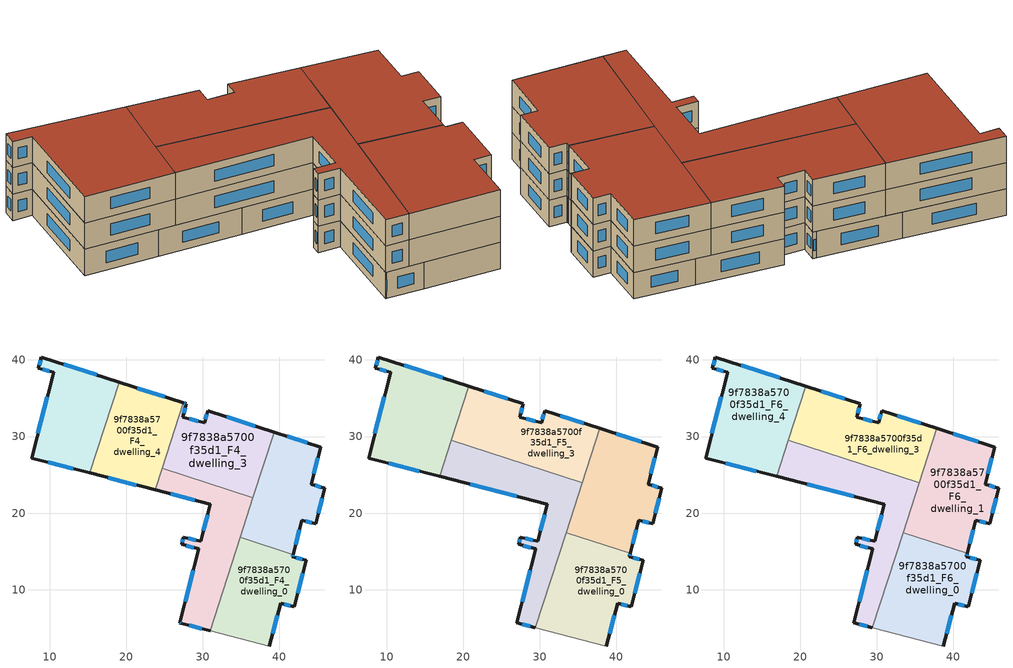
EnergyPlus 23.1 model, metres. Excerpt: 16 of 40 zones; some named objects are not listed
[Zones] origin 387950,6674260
9f7838a5700f35d1_F4_dwelling_0
 floor to 9f7838a5700f35d1_F3_dwelling_0 (EU_floor_Construction): 41.78,14.61 41.71,14.33 43.51,13.87 41.95,7.81 40.15,8.27 38.71,2.67 30.95,4.67 34.88,16.83 z12
 wall outside (EU_wall_Construction): 38.71,2.67 40.15,8.27 41.95,7.81 43.51,13.87 41.71,14.33 41.78,14.61 z12:15
 wall adiabatic (EU_wall_Construction): 30.95,4.67 38.71,2.67 z12:15
 wall to 9f7838a5700f35d1_F4_dwelling_1 (EU_wall_Construction): 41.78,14.61 34.88,16.83 z12:15
 wall to 9f7838a5700f35d1_F4_dwelling_2 (EU_wall_Construction): 34.88,16.83 30.95,4.67 z12:15
 window (EU_Window_Construction): 42.4,9.54 43.07,12.14 / 40.66,8.14 41.44,7.94 / 39.12,4.27 39.74,6.67 / 41.73,14.41 41.76,14.53 / 43,14 42.22,14.2 z12.86:14.14
9f7838a5700f35d1_F4_dwelling_1
 floor to 9f7838a5700f35d1_F3_dwelling_1 (EU_floor_Construction): 45.4,28.61 44.14,23.75 45.94,23.28 44.74,18.64 42.94,19.09 41.78,14.61 34.88,16.83 39.32,30.57 z12
 wall outside (EU_wall_Construction): 41.78,14.61 42.94,19.09 44.74,18.64 45.94,23.28 44.14,23.75 45.4,28.61 39.32,30.57 z12:15
 wall to 9f7838a5700f35d1_F4_dwelling_3 (EU_wall_Construction): 39.32,30.57 36.55,22 z12:15
 wall to 9f7838a5700f35d1_F4_dwelling_2 (EU_wall_Construction): 36.55,22 34.88,16.83 z12:15
 window (EU_Window_Construction): 43.46,18.96 44.23,18.77 / 42.11,15.89 42.61,17.81 / 43.66,29.17 41.05,30.01 / 44.5,25.14 45.04,27.22 / 45.43,23.42 44.66,23.61 / 45.09,19.96 45.6,21.95 z12.86:14.14
9f7838a5700f35d1_F4_dwelling_2
 floor to 9f7838a5700f35d1_F3_dwelling_2 (EU_floor_Construction): 36.55,22 30.95,4.67 27.14,5.65 26.99,5.69 29.48,15.34 27.23,15.92 27.48,16.88 29.73,16.32 30.99,21.19 23.78,23.04 24.68,25.83 z12
 wall outside (EU_wall_Construction): 23.78,23.04 30.99,21.19 29.73,16.32 27.48,16.88 27.23,15.92 29.48,15.34 26.99,5.69 27.14,5.65 30.95,4.67 z12:15
 wall to 9f7838a5700f35d1_F4_dwelling_3 (EU_wall_Construction): 36.55,22 24.68,25.83 z12:15
 wall to 9f7838a5700f35d1_F4_dwelling_4 (EU_wall_Construction): 24.68,25.83 23.78,23.04 z12:15
 window (EU_Window_Construction): 28.77,12.58 27.7,8.44 / 27.88,15.75 28.84,15.5 / 27.41,16.61 27.3,16.19 / 29.09,16.48 28.12,16.72 / 30.63,19.79 30.09,17.71 / 25.84,22.51 28.93,21.72 / 28.23,5.37 29.86,4.95 / 27.03,5.68 27.1,5.66 z12.86:14.14
9f7838a5700f35d1_F4_dwelling_3
 floor to 9f7838a5700f35d1_F3_dwelling_3 (EU_floor_Construction): 39.32,30.57 36.55,22 24.68,25.83 27.45,34.41 27.85,34.28 27.4,32.54 30.24,31.82 30.64,33.38 z12
 wall outside (EU_wall_Construction): 39.32,30.57 30.64,33.38 30.24,31.82 27.4,32.54 27.85,34.28 27.45,34.41 z12:15
 wall to 9f7838a5700f35d1_F4_dwelling_4 (EU_wall_Construction): 27.45,34.41 24.68,25.84 z12:15
 window (EU_Window_Construction): 27.53,33.04 27.72,33.78 / 29.43,32.03 28.21,32.34 / 30.52,32.93 30.35,32.27 / 36.84,31.37 33.12,32.57 / 27.74,34.31 27.56,34.37 z12.86:14.14
9f7838a5700f35d1_F4_dwelling_4
 floor to 9f7838a5700f35d1_F3_dwelling_4 (EU_floor_Construction): 27.45,34.41 23.78,23.04 15.24,25.25 19.08,37.11 z12
 wall outside (EU_wall_Construction): 15.24,25.25 23.78,23.04 / 27.45,34.41 19.08,37.11 z12:15
 wall to 9f7838a5700f35d1_F4_dwelling_5 (EU_wall_Construction): 19.08,37.11 15.24,25.25 z12:15
 window (EU_Window_Construction): 17.68,24.62 21.34,23.67 / 25.06,35.18 21.47,36.34 z12.86:14.14
9f7838a5700f35d1_F4_dwelling_5
 floor to 9f7838a5700f35d1_F3_dwelling_5 (EU_floor_Construction): 19.08,37.11 15.24,25.25 7.66,27.2 10.55,38.41 8.56,38.92 8.94,40.38 z12
 wall outside (EU_wall_Construction): 19.08,37.11 8.94,40.38 8.56,38.92 10.55,38.41 7.66,27.2 15.24,25.25 z12:15
 window (EU_Window_Construction): 8.83,39.97 8.67,39.34 / 16.18,38.04 11.83,39.45 / 9.83,26.64 13.08,25.8 / 9.72,35.21 8.48,30.4 / 9.13,38.77 9.98,38.55 z12.86:14.14
9f7838a5700f35d1_F5_dwelling_0
 floor to 9f7838a5700f35d1_F4_dwelling_0 (EU_floor_Construction): 41.78,14.61 41.71,14.33 43.51,13.87 41.95,7.81 40.15,8.27 38.71,2.67 30.95,4.67 34.88,16.83 z15
 floor to 9f7838a5700f35d1_F4_dwelling_2 (EU_floor_Construction): 34.93,16.97 30.95,4.67 29.42,5.06 33.43,17.46 z15
 floor to 9f7838a5700f35d1_F4_dwelling_1 (EU_floor_Construction): 40.92,15.03 41.81,14.74 41.78,14.61 34.88,16.83 34.93,16.97 z15
 wall outside (EU_wall_Construction): 38.71,2.67 40.15,8.27 41.95,7.81 43.51,13.87 41.71,14.33 41.82,14.75 z15:18
 wall adiabatic (EU_wall_Construction): 29.42,5.06 38.71,2.67 z15:18
 wall to 9f7838a5700f35d1_F5_dwelling_1 (EU_wall_Construction): 41.82,14.75 33.43,17.46 z15:18
 wall to 9f7838a5700f35d1_F5_dwelling_2 (EU_wall_Construction): 33.43,17.46 29.42,5.06 z15:18
 window (EU_Window_Construction): 42.4,9.54 43.07,12.14 / 40.66,8.14 41.44,7.94 / 39.12,4.27 39.74,6.67 / 41.74,14.45 41.79,14.63 / 43,14 42.22,14.2 z15.86:17.14
9f7838a5700f35d1_F5_dwelling_1
 floor to 9f7838a5700f35d1_F4_dwelling_1 (EU_floor_Construction): 45.4,28.61 44.14,23.75 45.94,23.28 44.74,18.64 42.94,19.09 41.82,14.75 34.93,16.97 39.32,30.57 z15
 floor to 9f7838a5700f35d1_F4_dwelling_3 (EU_floor_Construction): 39.32,30.57 36.55,22 35.05,22.49 37.82,31.06 z15
 floor to 9f7838a5700f35d1_F4_dwelling_2 (EU_floor_Construction): 36.55,22 34.93,16.97 33.43,17.46 35.05,22.49 z15
 wall outside (EU_wall_Construction): 41.82,14.75 42.94,19.09 44.74,18.64 45.94,23.28 44.14,23.75 45.4,28.61 37.82,31.06 z15:18
 wall to 9f7838a5700f35d1_F5_dwelling_3 (EU_wall_Construction): 37.82,31.06 35.53,23.97 z15:18
 wall to 9f7838a5700f35d1_F5_dwelling_2 (EU_wall_Construction): 35.53,23.97 33.43,17.46 z15:18
 window (EU_Window_Construction): 43.46,18.96 44.23,18.77 / 42.14,15.99 42.62,17.85 / 43.23,29.31 39.98,30.36 / 44.5,25.14 45.04,27.22 / 45.43,23.42 44.66,23.61 / 45.09,19.96 45.6,21.95 z15.86:17.14
9f7838a5700f35d1_F5_dwelling_2
 floor to 9f7838a5700f35d1_F4_dwelling_2 (EU_floor_Construction): 35.05,22.49 29.42,5.06 26.99,5.69 29.48,15.34 27.23,15.92 27.48,16.88 29.73,16.32 30.99,21.19 23.78,23.04 24.68,25.83 z15
 floor to 9f7838a5700f35d1_F4_dwelling_3 (EU_floor_Construction): 35.53,23.97 35.05,22.49 24.68,25.83 25.16,27.32 z15
 floor to 9f7838a5700f35d1_F4_dwelling_4 (EU_floor_Construction): 25.16,27.32 25.12,27.19 23.78,23.04 16.92,24.81 18.43,29.49 z15
 wall outside (EU_wall_Construction): 16.92,24.81 30.99,21.19 29.73,16.32 27.48,16.88 27.23,15.92 29.48,15.34 26.99,5.69 29.42,5.06 z15:18
 wall to 9f7838a5700f35d1_F5_dwelling_3 (EU_wall_Construction): 35.53,23.97 18.43,29.49 z15:18
 wall to 9f7838a5700f35d1_F5_dwelling_4 (EU_wall_Construction): 18.43,29.49 16.92,24.81 z15:18
 window (EU_Window_Construction): 27.69,5.51 28.73,5.24 / 28.77,12.58 27.7,8.44 / 27.88,15.75 28.84,15.5 / 27.41,16.61 27.3,16.19 / 29.09,16.48 28.12,16.72 / 30.63,19.79 30.09,17.71 / 20.94,23.78 26.97,22.22 z15.86:17.14
9f7838a5700f35d1_F5_dwelling_3
 floor to 9f7838a5700f35d1_F4_dwelling_3 (EU_floor_Construction): 37.82,31.06 35.53,23.97 25.16,27.32 27.45,34.4 27.85,34.28 27.4,32.54 30.24,31.82 30.64,33.38 z15
 floor to 9f7838a5700f35d1_F4_dwelling_4 (EU_floor_Construction): 27.45,34.4 25.16,27.32 18.43,29.49 20.72,36.58 z15
 wall outside (EU_wall_Construction): 37.82,31.06 30.64,33.38 30.24,31.82 27.4,32.54 27.85,34.28 20.72,36.58 z15:18
 wall to 9f7838a5700f35d1_F5_dwelling_4 (EU_wall_Construction): 20.72,36.58 18.43,29.49 z15:18
 window (EU_Window_Construction): 25.82,34.93 22.76,35.92 / 27.53,33.04 27.72,33.78 / 29.43,32.03 28.21,32.34 / 30.52,32.93 30.35,32.27 / 35.77,31.72 32.69,32.71 z15.86:17.14
9f7838a5700f35d1_F5_dwelling_4
 floor to 9f7838a5700f35d1_F4_dwelling_4 (EU_floor_Construction): 20.72,36.58 16.92,24.81 15.25,25.25 19.08,37.11 z15
 floor to 9f7838a5700f35d1_F4_dwelling_5 (EU_floor_Construction): 19.08,37.11 15.25,25.25 7.66,27.2 10.55,38.41 8.56,38.92 8.94,40.38 z15
 wall outside (EU_wall_Construction): 20.72,36.58 8.94,40.38 8.56,38.92 10.55,38.41 7.66,27.2 16.92,24.81 z15:18
 window (EU_Window_Construction): 8.83,39.97 8.67,39.34 / 17.36,37.67 12.3,39.3 / 10.3,26.52 14.28,25.5 / 9.72,35.21 8.48,30.4 / 9.13,38.77 9.98,38.55 z15.86:17.14
9f7838a5700f35d1_F6_dwelling_0
 floor to 9f7838a5700f35d1_F5_dwelling_0 (EU_floor_Construction): 41.82,14.75 41.71,14.33 43.51,13.87 41.95,7.81 40.15,8.27 38.71,2.67 29.42,5.06 33.43,17.46 z18
 wall outside (EU_wall_Construction): 38.71,2.67 40.15,8.27 41.95,7.81 43.51,13.87 41.71,14.33 41.82,14.75 z18:21
 wall adiabatic (EU_wall_Construction): 29.42,5.06 38.71,2.67 z18:21
 wall to 9f7838a5700f35d1_F6_dwelling_1 (EU_wall_Construction): 41.82,14.75 33.43,17.46 z18:21
 wall to 9f7838a5700f35d1_F6_dwelling_2 (EU_wall_Construction): 33.43,17.46 29.42,5.06 z18:21
 window (EU_Window_Construction): 42.4,9.54 43.07,12.14 / 40.66,8.14 41.44,7.94 / 39.12,4.27 39.74,6.67 / 41.74,14.45 41.79,14.63 / 43,14 42.22,14.2 z18.86:20.14
 roof outside (EU_roof_Construction): 38.71,2.67 40.15,8.27 41.95,7.81 43.51,13.87 41.71,14.33 41.82,14.75 33.43,17.46 29.42,5.06 z21
9f7838a5700f35d1_F6_dwelling_1
 floor to 9f7838a5700f35d1_F5_dwelling_1 (EU_floor_Construction): 45.4,28.61 44.14,23.75 45.94,23.28 44.74,18.64 42.94,19.09 41.82,14.75 33.43,17.46 37.82,31.06 z18
 wall outside (EU_wall_Construction): 41.82,14.75 42.94,19.09 44.74,18.64 45.94,23.28 44.14,23.75 45.4,28.61 37.82,31.06 z18:21
 wall to 9f7838a5700f35d1_F6_dwelling_3 (EU_wall_Construction): 37.82,31.06 35.53,23.97 z18:21
 wall to 9f7838a5700f35d1_F6_dwelling_2 (EU_wall_Construction): 35.53,23.97 33.43,17.46 z18:21
 window (EU_Window_Construction): 43.46,18.96 44.23,18.77 / 42.14,15.99 42.62,17.85 / 43.23,29.31 39.98,30.36 / 44.5,25.14 45.04,27.22 / 45.43,23.42 44.66,23.61 / 45.09,19.96 45.6,21.95 z18.86:20.14
 roof outside (EU_roof_Construction): 44.74,18.64 45.94,23.28 44.14,23.75 45.4,28.61 37.82,31.06 33.43,17.46 41.82,14.75 42.94,19.09 z21
9f7838a5700f35d1_F6_dwelling_2
 floor to 9f7838a5700f35d1_F5_dwelling_2 (EU_floor_Construction): 35.53,23.97 29.42,5.06 26.99,5.69 29.48,15.34 27.23,15.92 27.48,16.88 29.73,16.32 30.99,21.19 16.92,24.81 18.43,29.49 z18
 wall outside (EU_wall_Construction): 16.92,24.81 30.99,21.19 29.73,16.32 27.48,16.88 27.23,15.92 29.48,15.34 26.99,5.69 29.42,5.06 z18:21
 wall to 9f7838a5700f35d1_F6_dwelling_3 (EU_wall_Construction): 35.53,23.97 18.43,29.49 z18:21
 wall to 9f7838a5700f35d1_F6_dwelling_4 (EU_wall_Construction): 18.43,29.49 16.92,24.81 z18:21
 window (EU_Window_Construction): 27.69,5.51 28.73,5.24 / 28.77,12.58 27.7,8.44 / 27.88,15.75 28.84,15.5 / 27.41,16.61 27.3,16.19 / 29.09,16.48 28.12,16.72 / 30.63,19.79 30.09,17.71 / 20.94,23.78 26.97,22.22 z18.86:20.14
 roof outside (EU_roof_Construction): 29.42,5.06 35.53,23.97 18.43,29.49 16.92,24.81 30.99,21.19 29.73,16.32 27.48,16.88 27.23,15.92 29.48,15.34 26.99,5.69 z21
9f7838a5700f35d1_F6_dwelling_3
 floor to 9f7838a5700f35d1_F5_dwelling_3 (EU_floor_Construction): 37.82,31.06 35.53,23.97 18.43,29.49 20.72,36.58 27.85,34.28 27.4,32.54 30.24,31.82 30.64,33.38 z18
 wall outside (EU_wall_Construction): 37.82,31.06 30.64,33.38 30.24,31.82 27.4,32.54 27.85,34.28 20.72,36.58 z18:21
 wall to 9f7838a5700f35d1_F6_dwelling_4 (EU_wall_Construction): 20.72,36.58 18.43,29.49 z18:21
 window (EU_Window_Construction): 25.82,34.93 22.76,35.92 / 27.53,33.04 27.72,33.78 / 29.43,32.03 28.21,32.34 / 30.52,32.93 30.35,32.27 / 35.77,31.72 32.69,32.71 z18.86:20.14
 roof outside (EU_roof_Construction): 35.53,23.97 37.82,31.06 30.64,33.38 30.24,31.82 27.4,32.54 27.85,34.28 20.72,36.58 18.43,29.49 z21
9f7838a5700f35d1_F6_dwelling_4
 floor to 9f7838a5700f35d1_F5_dwelling_4 (EU_floor_Construction): 20.72,36.58 16.92,24.81 7.66,27.2 10.55,38.41 8.56,38.92 8.94,40.38 z18
 wall outside (EU_wall_Construction): 20.72,36.58 8.94,40.38 8.56,38.92 10.55,38.41 7.66,27.2 16.92,24.81 z18:21
 window (EU_Window_Construction): 8.83,39.97 8.67,39.34 / 17.36,37.67 12.3,39.3 / 10.3,26.52 14.28,25.5 / 9.72,35.21 8.48,30.4 / 9.13,38.77 9.98,38.55 z18.86:20.14
 roof outside (EU_roof_Construction): 16.92,24.81 20.72,36.58 8.94,40.38 8.56,38.92 10.55,38.41 7.66,27.2 z21
[Building]
EU S2 Campaign: North Axis=0; Terrain=City; Solar Distribution=FullExterior
[Site:Location]
Helsinki-Vantaa.AP: Latitude=60.317; Longitude=24.963; Time Zone=2; Elevation=54.6
[SizingPeriod:WeatherFileDays]
AnnualSizingPeriod: Begin Month=1; Begin Day of Month=1; End Month=12; End Day of Month=31; Day of Week for Start Day=Monday; Use Weather File Daylight Saving Period=No; Use Weather File Rain and Snow Indicators=No
[MATERIAL]
EU_InternalMass_Material: Roughness=MediumRough; Thickness=0.1; Conductivity=1; Density=1800; Specific Heat=900; Thermal Absorptance=0.9; Solar Absorptance=0.7; Visible Absorptance=0.7
[MATERIAL:NOMASS] Roughness=MediumRough; Thermal Absorptance=0.9; Solar Absorptance=0.7; Visible Absorptance=0.7
Name | Thermal Resistance
EU_wall_NoMass | 5.91765
EU_roof_NoMass | 11.1778
EU_floor_NoMass | 6.2875
[WINDOWMATERIAL:SIMPLEGLAZINGSYSTEM]
EU_Window_SimpleGlazing: UFactor=0.994035; Solar Heat Gain Coefficient=0.7; Visible Transmittance=0.7
[CONSTRUCTION]
EU_wall_Construction: EU_wall_NoMass
EU_roof_Construction: EU_roof_NoMass
EU_floor_Construction: EU_floor_NoMass
EU_Window_Construction: EU_Window_SimpleGlazing
EU_InternalMass_Construction: EU_InternalMass_Material
[ZONE] Type=1; Multiplier=1; Ceiling Height=autocalculate; Floor Area=autocalculate; Part of Total Floor Area=Yes
Name | Volume
9f7838a5700f35d1_F4_dwelling_0 | 322.106
9f7838a5700f35d1_F5_dwelling_0; 9f7838a5700f35d1_F6_dwelling_0 | 386.542
9f7838a5700f35d1_F4_dwelling_1 | 322.13
9f7838a5700f35d1_F5_dwelling_1; 9f7838a5700f35d1_F6_dwelling_1 | 386.532
9f7838a5700f35d1_F4_dwelling_2 | 322.129
9f7838a5700f35d1_F5_dwelling_2; 9f7838a5700f35d1_F6_dwelling_2 | 386.481
9f7838a5700f35d1_F4_dwelling_3 | 322.081
9f7838a5700f35d1_F5_dwelling_3; 9f7838a5700f35d1_F6_dwelling_3 | 386.541
9f7838a5700f35d1_F4_dwelling_4 | 322.128
9f7838a5700f35d1_F5_dwelling_4; 9f7838a5700f35d1_F6_dwelling_4 | 386.535
9f7838a5700f35d1_F4_dwelling_5 | 322.115
[INTERNALMASS] Construction=EU_InternalMass_Construction
Name | Zone or ZoneList | Surface Area
9f7838a5700f35d1_F4_dwelling_0_EU_InternalMass | 9f7838a5700f35d1_F4_dwelling_0 | 107.367
9f7838a5700f35d1_F4_dwelling_1_EU_InternalMass | 9f7838a5700f35d1_F4_dwelling_1 | 107.376
9f7838a5700f35d1_F4_dwelling_2_EU_InternalMass | 9f7838a5700f35d1_F4_dwelling_2 | 107.377
9f7838a5700f35d1_F4_dwelling_3_EU_InternalMass | 9f7838a5700f35d1_F4_dwelling_3 | 107.361
9f7838a5700f35d1_F4_dwelling_4_EU_InternalMass | 9f7838a5700f35d1_F4_dwelling_4 | 107.376
9f7838a5700f35d1_F4_dwelling_5_EU_InternalMass | 9f7838a5700f35d1_F4_dwelling_5 | 107.372
9f7838a5700f35d1_F5_dwelling_0_EU_InternalMass | 9f7838a5700f35d1_F5_dwelling_0 | 128.848
9f7838a5700f35d1_F5_dwelling_1_EU_InternalMass | 9f7838a5700f35d1_F5_dwelling_1 | 128.845
9f7838a5700f35d1_F5_dwelling_2_EU_InternalMass | 9f7838a5700f35d1_F5_dwelling_2 | 128.839
9f7838a5700f35d1_F5_dwelling_3_EU_InternalMass | 9f7838a5700f35d1_F5_dwelling_3 | 128.848
9f7838a5700f35d1_F5_dwelling_4_EU_InternalMass | 9f7838a5700f35d1_F5_dwelling_4 | 128.845
9f7838a5700f35d1_F6_dwelling_0_EU_InternalMass | 9f7838a5700f35d1_F6_dwelling_0 | 128.848
9f7838a5700f35d1_F6_dwelling_1_EU_InternalMass | 9f7838a5700f35d1_F6_dwelling_1 | 128.845
9f7838a5700f35d1_F6_dwelling_2_EU_InternalMass | 9f7838a5700f35d1_F6_dwelling_2 | 128.839
9f7838a5700f35d1_F6_dwelling_3_EU_InternalMass | 9f7838a5700f35d1_F6_dwelling_3 | 128.848
9f7838a5700f35d1_F6_dwelling_4_EU_InternalMass | 9f7838a5700f35d1_F6_dwelling_4 | 128.845
[OTHEREQUIPMENT] Fuel Type=Electricity; Design Level Calculation Method=Watts/Area; Power per Zone Floor Area=1; Fraction Latent=0; Fraction Radiant=0; Fraction Lost=0; Carbon Dioxide Generation Rate=0; EndUse Subcategory=EU_Step8_InternalGains
Name | Zone or ZoneList or Space or SpaceList | Schedule
EU_Step8_InternalGain_9f7838a5700f35d1_F4_dwelling_0_f000 | 9f7838a5700f35d1_F4_dwelling_0 | EU_Step8_GainSchedule_9f7838a5700f35d1_F4_dwelling_0_f000
EU_Step8_InternalGain_9f7838a5700f35d1_F4_dwelling_1_f000 | 9f7838a5700f35d1_F4_dwelling_1 | EU_Step8_GainSchedule_9f7838a5700f35d1_F4_dwelling_1_f000
EU_Step8_InternalGain_9f7838a5700f35d1_F4_dwelling_2_f000 | 9f7838a5700f35d1_F4_dwelling_2 | EU_Step8_GainSchedule_9f7838a5700f35d1_F4_dwelling_2_f000
EU_Step8_InternalGain_9f7838a5700f35d1_F4_dwelling_3_f000 | 9f7838a5700f35d1_F4_dwelling_3 | EU_Step8_GainSchedule_9f7838a5700f35d1_F4_dwelling_3_f000
EU_Step8_InternalGain_9f7838a5700f35d1_F4_dwelling_4_f000 | 9f7838a5700f35d1_F4_dwelling_4 | EU_Step8_GainSchedule_9f7838a5700f35d1_F4_dwelling_4_f000
EU_Step8_InternalGain_9f7838a5700f35d1_F4_dwelling_5_f000 | 9f7838a5700f35d1_F4_dwelling_5 | EU_Step8_GainSchedule_9f7838a5700f35d1_F4_dwelling_5_f000
EU_Step8_InternalGain_9f7838a5700f35d1_F5_dwelling_0_f000 | 9f7838a5700f35d1_F5_dwelling_0 | EU_Step8_GainSchedule_9f7838a5700f35d1_F5_dwelling_0_f000
EU_Step8_InternalGain_9f7838a5700f35d1_F5_dwelling_1_f000 | 9f7838a5700f35d1_F5_dwelling_1 | EU_Step8_GainSchedule_9f7838a5700f35d1_F5_dwelling_1_f000
EU_Step8_InternalGain_9f7838a5700f35d1_F5_dwelling_2_f000 | 9f7838a5700f35d1_F5_dwelling_2 | EU_Step8_GainSchedule_9f7838a5700f35d1_F5_dwelling_2_f000
EU_Step8_InternalGain_9f7838a5700f35d1_F5_dwelling_3_f000 | 9f7838a5700f35d1_F5_dwelling_3 | EU_Step8_GainSchedule_9f7838a5700f35d1_F5_dwelling_3_f000
EU_Step8_InternalGain_9f7838a5700f35d1_F5_dwelling_4_f000 | 9f7838a5700f35d1_F5_dwelling_4 | EU_Step8_GainSchedule_9f7838a5700f35d1_F5_dwelling_4_f000
EU_Step8_InternalGain_9f7838a5700f35d1_F6_dwelling_0_f000 | 9f7838a5700f35d1_F6_dwelling_0 | EU_Step8_GainSchedule_9f7838a5700f35d1_F6_dwelling_0_f000
EU_Step8_InternalGain_9f7838a5700f35d1_F6_dwelling_1_f000 | 9f7838a5700f35d1_F6_dwelling_1 | EU_Step8_GainSchedule_9f7838a5700f35d1_F6_dwelling_1_f000
EU_Step8_InternalGain_9f7838a5700f35d1_F6_dwelling_2_f000 | 9f7838a5700f35d1_F6_dwelling_2 | EU_Step8_GainSchedule_9f7838a5700f35d1_F6_dwelling_2_f000
EU_Step8_InternalGain_9f7838a5700f35d1_F6_dwelling_3_f000 | 9f7838a5700f35d1_F6_dwelling_3 | EU_Step8_GainSchedule_9f7838a5700f35d1_F6_dwelling_3_f000
EU_Step8_InternalGain_9f7838a5700f35d1_F6_dwelling_4_f000 | 9f7838a5700f35d1_F6_dwelling_4 | EU_Step8_GainSchedule_9f7838a5700f35d1_F6_dwelling_4_f000
[ZONEVENTILATION:DESIGNFLOWRATE] Schedule=EU_AlwaysOn; Design Flow Rate Calculation Method=AirChanges/Hour; Air Changes per Hour=0.596421; Ventilation Type=Natural; Fan Pressure Rise=0; Fan Total Efficiency=1; Constant Term Coefficient=1; Temperature Term Coefficient=0; Velocity Term Coefficient=0; Velocity Squared Term Coefficient=0; Minimum Indoor Temperature=-100; Maximum Indoor Temperature=100; Delta Temperature=-100; Minimum Outdoor Temperature=-100; Maximum Outdoor Temperature=100; Maximum Wind Speed=40
Name | Zone or ZoneList or Space or SpaceList
EU_ConstantAir_9f7838a5700f35d1_F4_dwelling_0 | 9f7838a5700f35d1_F4_dwelling_0
EU_ConstantAir_9f7838a5700f35d1_F4_dwelling_1 | 9f7838a5700f35d1_F4_dwelling_1
EU_ConstantAir_9f7838a5700f35d1_F4_dwelling_2 | 9f7838a5700f35d1_F4_dwelling_2
EU_ConstantAir_9f7838a5700f35d1_F4_dwelling_3 | 9f7838a5700f35d1_F4_dwelling_3
EU_ConstantAir_9f7838a5700f35d1_F4_dwelling_4 | 9f7838a5700f35d1_F4_dwelling_4
EU_ConstantAir_9f7838a5700f35d1_F4_dwelling_5 | 9f7838a5700f35d1_F4_dwelling_5
EU_ConstantAir_9f7838a5700f35d1_F5_dwelling_0 | 9f7838a5700f35d1_F5_dwelling_0
EU_ConstantAir_9f7838a5700f35d1_F5_dwelling_1 | 9f7838a5700f35d1_F5_dwelling_1
EU_ConstantAir_9f7838a5700f35d1_F5_dwelling_2 | 9f7838a5700f35d1_F5_dwelling_2
EU_ConstantAir_9f7838a5700f35d1_F5_dwelling_3 | 9f7838a5700f35d1_F5_dwelling_3
EU_ConstantAir_9f7838a5700f35d1_F5_dwelling_4 | 9f7838a5700f35d1_F5_dwelling_4
EU_ConstantAir_9f7838a5700f35d1_F6_dwelling_0 | 9f7838a5700f35d1_F6_dwelling_0
EU_ConstantAir_9f7838a5700f35d1_F6_dwelling_1 | 9f7838a5700f35d1_F6_dwelling_1
EU_ConstantAir_9f7838a5700f35d1_F6_dwelling_2 | 9f7838a5700f35d1_F6_dwelling_2
EU_ConstantAir_9f7838a5700f35d1_F6_dwelling_3 | 9f7838a5700f35d1_F6_dwelling_3
EU_ConstantAir_9f7838a5700f35d1_F6_dwelling_4 | 9f7838a5700f35d1_F6_dwelling_4
[HVACTEMPLATE:ZONE:IDEALLOADSAIRSYSTEM] System Availability Schedule=EU_AlwaysOn; Maximum Heating Supply Air Temperature=50; Minimum Cooling Supply Air Temperature=13; Maximum Heating Supply Air Humidity Ratio=0.0156; Minimum Cooling Supply Air Humidity Ratio=0.0077; Heating Limit=NoLimit; Cooling Limit=NoLimit; Heating Availability Schedule=EU_AlwaysOn; Cooling Availability Schedule=EU_CoolingOff; Dehumidification Control Type=ConstantSensibleHeatRatio; Cooling Sensible Heat Ratio=0.7; Dehumidification Setpoint=60; Humidification Control Type=None; Humidification Setpoint=30; Outdoor Air Method=None; Outdoor Air Flow Rate per Person=0.00944; Outdoor Air Flow Rate per Zone Floor Area=0; Outdoor Air Flow Rate per Zone=0; Demand Controlled Ventilation Type=None; Outdoor Air Economizer Type=NoEconomizer; Heat Recovery Type=None; Sensible Heat Recovery Effectiveness=0.7; Latent Heat Recovery Effectiveness=0.65
Name | Template Thermostat
9f7838a5700f35d1_F4_dwelling_0 | EU_HeatOnly_9f7838a5700f35d1_F4_dwelling_0
9f7838a5700f35d1_F4_dwelling_1 | EU_HeatOnly_9f7838a5700f35d1_F4_dwelling_1
9f7838a5700f35d1_F4_dwelling_2 | EU_HeatOnly_9f7838a5700f35d1_F4_dwelling_2
9f7838a5700f35d1_F4_dwelling_3 | EU_HeatOnly_9f7838a5700f35d1_F4_dwelling_3
9f7838a5700f35d1_F4_dwelling_4 | EU_HeatOnly_9f7838a5700f35d1_F4_dwelling_4
9f7838a5700f35d1_F4_dwelling_5 | EU_HeatOnly_9f7838a5700f35d1_F4_dwelling_5
9f7838a5700f35d1_F5_dwelling_0 | EU_HeatOnly_9f7838a5700f35d1_F5_dwelling_0
9f7838a5700f35d1_F5_dwelling_1 | EU_HeatOnly_9f7838a5700f35d1_F5_dwelling_1
9f7838a5700f35d1_F5_dwelling_2 | EU_HeatOnly_9f7838a5700f35d1_F5_dwelling_2
9f7838a5700f35d1_F5_dwelling_3 | EU_HeatOnly_9f7838a5700f35d1_F5_dwelling_3
9f7838a5700f35d1_F5_dwelling_4 | EU_HeatOnly_9f7838a5700f35d1_F5_dwelling_4
9f7838a5700f35d1_F6_dwelling_0 | EU_HeatOnly_9f7838a5700f35d1_F6_dwelling_0
9f7838a5700f35d1_F6_dwelling_1 | EU_HeatOnly_9f7838a5700f35d1_F6_dwelling_1
9f7838a5700f35d1_F6_dwelling_2 | EU_HeatOnly_9f7838a5700f35d1_F6_dwelling_2
9f7838a5700f35d1_F6_dwelling_3 | EU_HeatOnly_9f7838a5700f35d1_F6_dwelling_3
9f7838a5700f35d1_F6_dwelling_4 | EU_HeatOnly_9f7838a5700f35d1_F6_dwelling_4
[SIZING:ZONE] Zone Cooling Design Supply Air Temperature Input Method=SupplyAirTemperature; Zone Cooling Design Supply Air Temperature=13; Zone Heating Design Supply Air Temperature Input Method=SupplyAirTemperature; Zone Heating Design Supply Air Temperature=50; Zone Cooling Design Supply Air Humidity Ratio=0.008; Zone Heating Design Supply Air Humidity Ratio=0.008; Cooling Design Air Flow Method=DesignDay; Cooling Design Air Flow Rate=0; Cooling Minimum Air Flow per Zone Floor Area=0.000762; Cooling Minimum Air Flow=0; Cooling Minimum Air Flow Fraction=0.2; Heating Design Air Flow Method=DesignDay; Heating Design Air Flow Rate=0; Heating Maximum Air Flow per Zone Floor Area=0.002032; Heating Maximum Air Flow=0.141576; Heating Maximum Air Flow Fraction=0.3; Account for Dedicated Outdoor Air System=No; Dedicated Outdoor Air System Control Strategy=NeutralSupplyAir; Dedicated Outdoor Air Low Setpoint Temperature for Design=autosize; Dedicated Outdoor Air High Setpoint Temperature for Design=autosize; Zone Load Sizing Method=Sensible Load Only No Latent Load; Zone Latent Cooling Design Supply Air Humidity Ratio Input Method=HumidityRatioDifference; Zone Cooling Design Supply Air Humidity Ratio Difference=0.005; Zone Latent Heating Design Supply Air Humidity Ratio Input Method=HumidityRatioDifference; Zone Humidification Design Supply Air Humidity Ratio Difference=0.005
9f7838a5700f35d1_F4_dwelling_0; 9f7838a5700f35d1_F4_dwelling_1; 9f7838a5700f35d1_F4_dwelling_2; 9f7838a5700f35d1_F4_dwelling_3; 9f7838a5700f35d1_F4_dwelling_4; 9f7838a5700f35d1_F4_dwelling_5; 9f7838a5700f35d1_F5_dwelling_0; 9f7838a5700f35d1_F5_dwelling_1; 9f7838a5700f35d1_F5_dwelling_2; 9f7838a5700f35d1_F5_dwelling_3; 9f7838a5700f35d1_F5_dwelling_4; 9f7838a5700f35d1_F6_dwelling_0; 9f7838a5700f35d1_F6_dwelling_1; 9f7838a5700f35d1_F6_dwelling_2; 9f7838a5700f35d1_F6_dwelling_3; 9f7838a5700f35d1_F6_dwelling_4
[SCHEDULE:CONSTANT]
Name | Hourly Value
EU_AlwaysOn | 1
EU_CoolingOff | 0
[SCHEDULE:FILE] Column Number=1; Rows to Skip at Top=0; Number of Hours of Data=8760; Column Separator=Comma; Interpolate to Timestep=No; Minutes per Item=60; Adjust Schedule for Daylight Savings=Yes
Name | File
EU_Step8_GainSchedule_9f7838a5700f35d1_F4_dwelling_0_f000 | ../../schedules/9f7838a5700f35d1/9f7838a5700f35d1_F4_dwelling_0_f000_gain.csv
EU_Step8_GainSchedule_9f7838a5700f35d1_F4_dwelling_1_f000 | ../../schedules/9f7838a5700f35d1/9f7838a5700f35d1_F4_dwelling_1_f000_gain.csv
EU_Step8_GainSchedule_9f7838a5700f35d1_F4_dwelling_2_f000 | ../../schedules/9f7838a5700f35d1/9f7838a5700f35d1_F4_dwelling_2_f000_gain.csv
EU_Step8_GainSchedule_9f7838a5700f35d1_F4_dwelling_3_f000 | ../../schedules/9f7838a5700f35d1/9f7838a5700f35d1_F4_dwelling_3_f000_gain.csv
EU_Step8_GainSchedule_9f7838a5700f35d1_F4_dwelling_4_f000 | ../../schedules/9f7838a5700f35d1/9f7838a5700f35d1_F4_dwelling_4_f000_gain.csv
EU_Step8_GainSchedule_9f7838a5700f35d1_F4_dwelling_5_f000 | ../../schedules/9f7838a5700f35d1/9f7838a5700f35d1_F4_dwelling_5_f000_gain.csv
EU_Step8_GainSchedule_9f7838a5700f35d1_F5_dwelling_0_f000 | ../../schedules/9f7838a5700f35d1/9f7838a5700f35d1_F5_dwelling_0_f000_gain.csv
EU_Step8_GainSchedule_9f7838a5700f35d1_F5_dwelling_1_f000 | ../../schedules/9f7838a5700f35d1/9f7838a5700f35d1_F5_dwelling_1_f000_gain.csv
EU_Step8_GainSchedule_9f7838a5700f35d1_F5_dwelling_2_f000 | ../../schedules/9f7838a5700f35d1/9f7838a5700f35d1_F5_dwelling_2_f000_gain.csv
EU_Step8_GainSchedule_9f7838a5700f35d1_F5_dwelling_3_f000 | ../../schedules/9f7838a5700f35d1/9f7838a5700f35d1_F5_dwelling_3_f000_gain.csv
EU_Step8_GainSchedule_9f7838a5700f35d1_F5_dwelling_4_f000 | ../../schedules/9f7838a5700f35d1/9f7838a5700f35d1_F5_dwelling_4_f000_gain.csv
EU_Step8_GainSchedule_9f7838a5700f35d1_F6_dwelling_0_f000 | ../../schedules/9f7838a5700f35d1/9f7838a5700f35d1_F6_dwelling_0_f000_gain.csv
EU_Step8_GainSchedule_9f7838a5700f35d1_F6_dwelling_1_f000 | ../../schedules/9f7838a5700f35d1/9f7838a5700f35d1_F6_dwelling_1_f000_gain.csv
EU_Step8_GainSchedule_9f7838a5700f35d1_F6_dwelling_2_f000 | ../../schedules/9f7838a5700f35d1/9f7838a5700f35d1_F6_dwelling_2_f000_gain.csv
EU_Step8_GainSchedule_9f7838a5700f35d1_F6_dwelling_3_f000 | ../../schedules/9f7838a5700f35d1/9f7838a5700f35d1_F6_dwelling_3_f000_gain.csv
EU_Step8_GainSchedule_9f7838a5700f35d1_F6_dwelling_4_f000 | ../../schedules/9f7838a5700f35d1/9f7838a5700f35d1_F6_dwelling_4_f000_gain.csv
